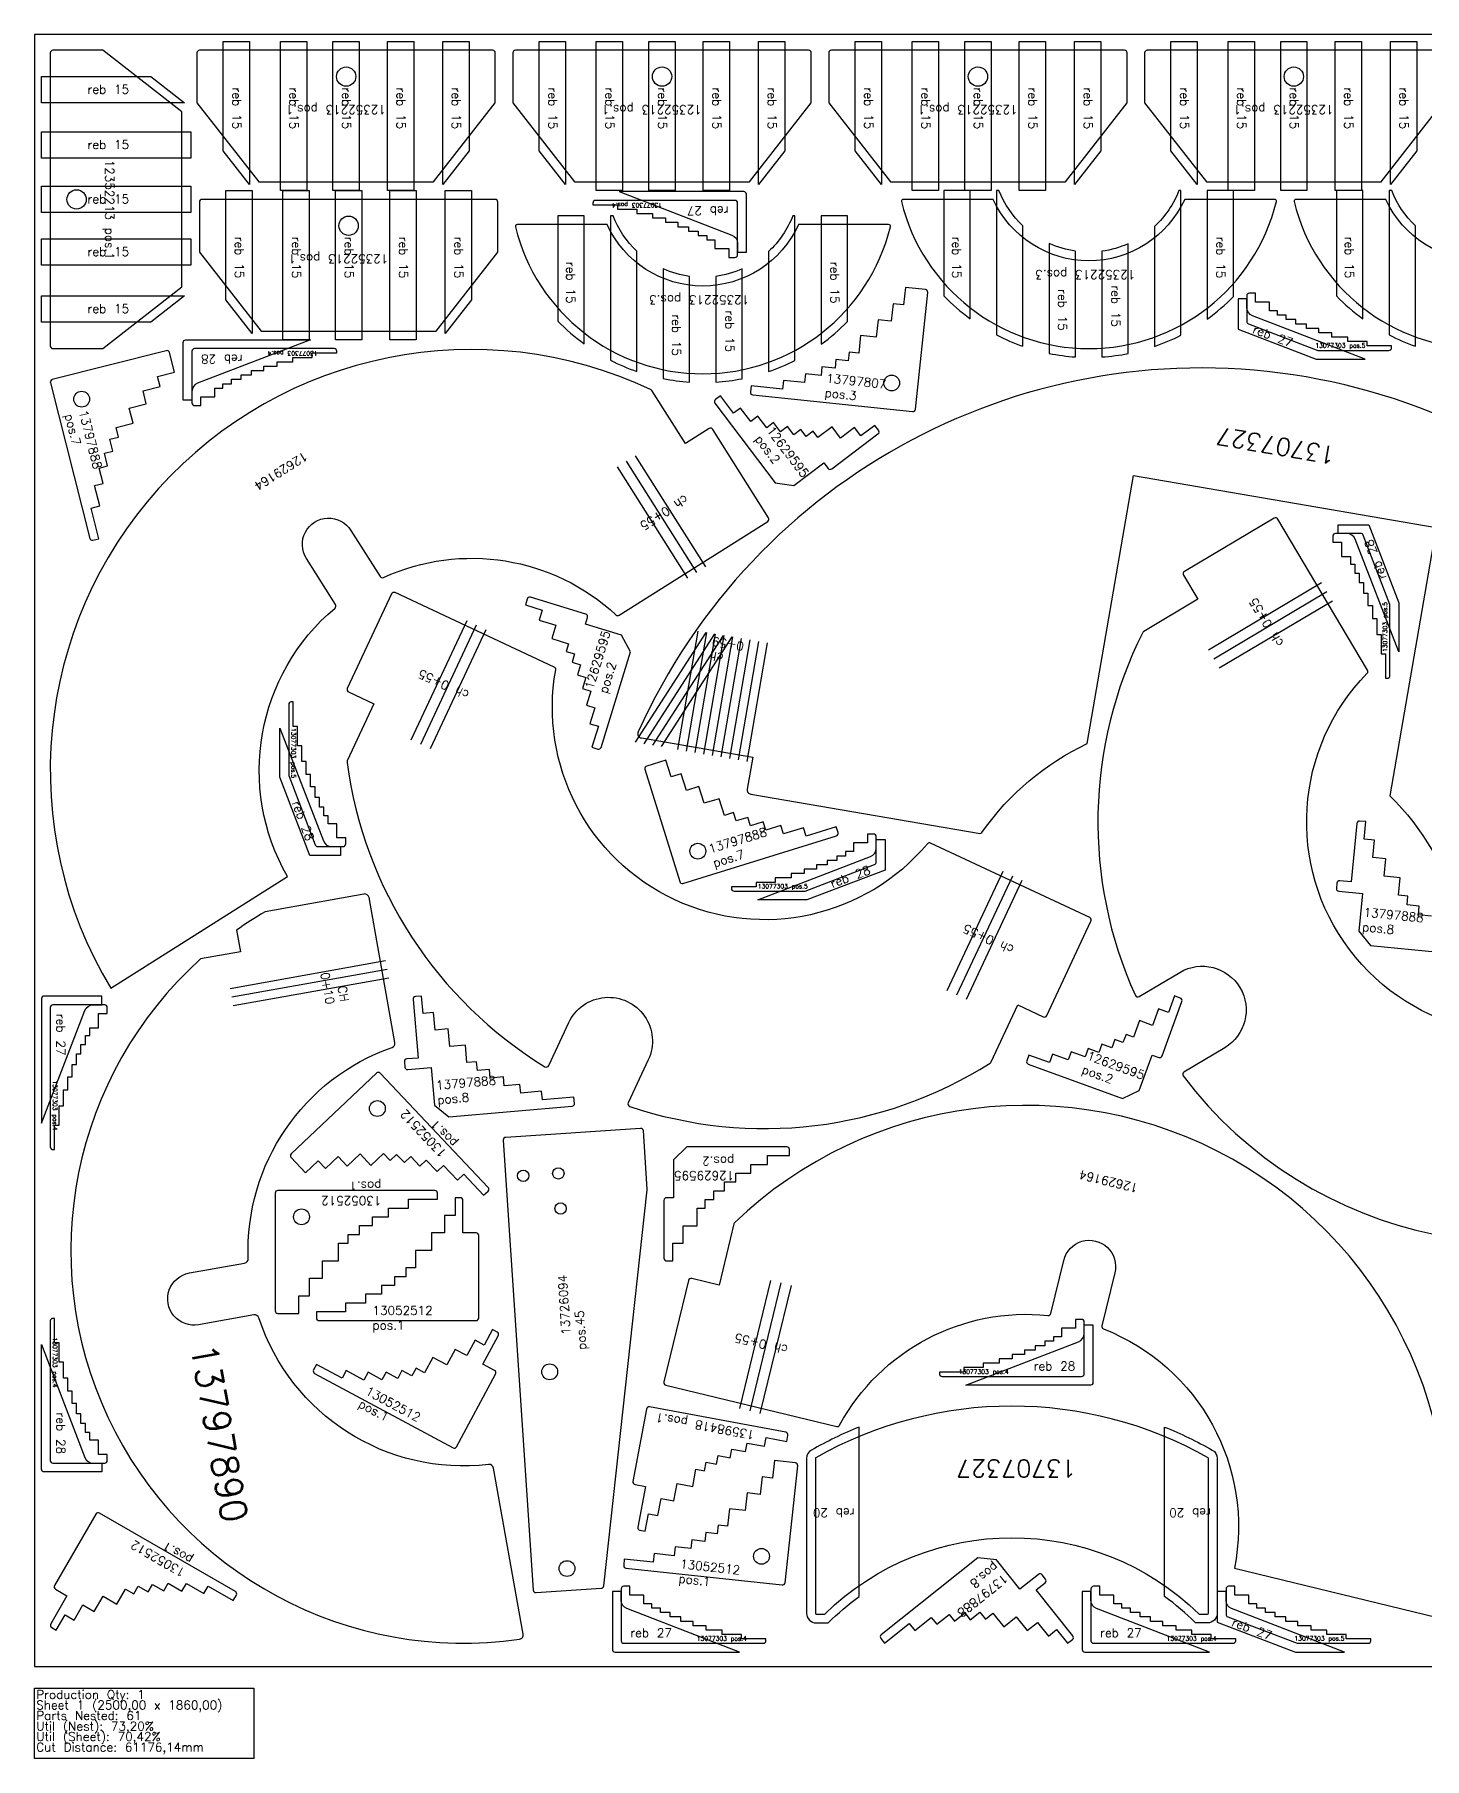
# Model space of a CAD drawing. Header units: millimetres. Extents: x 0 to 2500, y -105 to 1860.
# Drawn here: x 0 to 1584, y -105 to 1860 of the extents above; entities that cross this region are included whole.
import ezdxf

# ---------------------------------------------------------------- set-up
doc = ezdxf.new("R2010")
doc.units = ezdxf.units.MM
for name, color, linetype in [('12352213', 7, 'Continuous'), ('12629164', 7, 'Continuous'), ('12629595', 7, 'Continuous'), ('13052512', 7, 'Continuous'), ('13598418', 7, 'Continuous'), ('13707303', 7, 'Continuous'), ('13707327', 7, 'Continuous'), ('13726094v0', 7, 'Continuous'), ('13797807', 7, 'Continuous'), ('13797888', 7, 'Continuous'), ('Chanfro', 7, 'Continuous'), ('Rebaixo', 6, 'Continuous'), ('sheet', 24, 'Continuous'), ('Stats', 7, 'Continuous'), ('Texto', 7, 'Continuous')]:
    doc.layers.add(name, color=color, linetype=linetype)
doc.styles.get("Standard").update_dxf_attribs({"font": 'txt.shx'})

msp = doc.modelspace()

# ---------------------------------------------------------------- linework, layer by layer
at = {"color": 5}
for points in [[(1391.6, 1565), (1384.6, 1565, 0.414214), (1381.6, 1562), (1381.6, 1533, 0.310783), (1383.6, 1530.2), (1462.6, 1500), (1543.6, 1500, 0.414214), (1546.6, 1503), (1546.6, 1505), (1518.6, 1505), (1518.6, 1510), (1496.6, 1510), (1496.6, 1515), (1478.6, 1515), (1478.6, 1520), (1463.6, 1520), (1463.6, 1525), (1449.6, 1525), (1449.6, 1530), (1437.6, 1530), (1437.6, 1535), (1426.6, 1535), (1426.6, 1540), (1416.6, 1540), (1416.6, 1545), (1407.6, 1545), (1407.6, 1555), (1391.6, 1555)], [(1367.9, 91.3), (1360.9, 91.3, 0.414214), (1357.9, 88.3), (1357.9, 59.4, 0.310783), (1359.8, 56.6), (1438.9, 26.3), (1519.9, 26.3, 0.414214), (1522.9, 29.3), (1522.9, 31.3), (1494.9, 31.3), (1494.9, 36.3), (1472.9, 36.3), (1472.9, 41.3), (1454.9, 41.3), (1454.9, 46.3), (1439.9, 46.3), (1439.9, 51.3), (1425.9, 51.3), (1425.9, 56.3), (1413.9, 56.3), (1413.9, 61.3), (1402.9, 61.3), (1402.9, 66.3), (1392.9, 66.3), (1392.9, 71.3), (1383.9, 71.3), (1383.9, 81.3), (1367.9, 81.3)]]:
    msp.add_lwpolyline(points, format="xyb", close=True, dxfattribs=at)
at = {"color": 2}
for points in [[(1479.7, 1281.2), (1489.7, 1281.2), (1489.7, 1265.2), (1499.7, 1265.2), (1499.7, 1256.2), (1504.7, 1256.2), (1504.7, 1246.2), (1509.7, 1246.2), (1509.7, 1235.2), (1514.7, 1235.2), (1514.7, 1223.2), (1519.7, 1223.2), (1519.7, 1209.2), (1524.7, 1209.2), (1524.7, 1194.2), (1529.7, 1194.2), (1529.7, 1176.2), (1534.7, 1176.2), (1534.7, 1154.2), (1539.7, 1154.2), (1539.7, 1126.2), (1541.7, 1126.2, 0.414214), (1544.7, 1129.2), (1544.7, 1210.2), (1514.4, 1289.3, 0.310783), (1511.6, 1291.2), (1482.7, 1291.2, 0.414214), (1479.7, 1288.2)], [(354.7, 944.4), (344.7, 944.4), (344.7, 960.4), (334.7, 960.4), (334.7, 969.4), (329.7, 969.4), (329.7, 979.4), (324.7, 979.4), (324.7, 990.4), (319.7, 990.4), (319.7, 1002.4), (314.7, 1002.4), (314.7, 1016.4), (309.7, 1016.4), (309.7, 1031.4), (304.7, 1031.4), (304.7, 1049.4), (299.7, 1049.4), (299.7, 1071.4), (294.7, 1071.4), (294.7, 1099.4), (292.7, 1099.4, 0.414214), (289.7, 1096.4), (289.7, 1015.4), (320, 936.3, 0.310783), (322.8, 934.4), (351.7, 934.4, 0.414214), (354.7, 937.4)], [(949.3, 948.6), (949.3, 938.6), (933.3, 938.6), (933.3, 928.6), (924.3, 928.6), (924.3, 923.6), (914.3, 923.6), (914.3, 918.6), (903.3, 918.6), (903.3, 913.6), (891.3, 913.6), (891.3, 908.6), (877.3, 908.6), (877.3, 903.6), (862.3, 903.6), (862.3, 898.6), (844.3, 898.6), (844.3, 893.6), (822.3, 893.6), (822.3, 888.6), (794.3, 888.6), (794.3, 886.6, 0.414214), (797.3, 883.6), (878.3, 883.6), (957.4, 913.9, 0.310783), (959.3, 916.7), (959.3, 945.6, 0.414214), (956.3, 948.6)]]:
    msp.add_lwpolyline(points, format="xyb", close=True, dxfattribs=at)
at = {"color": 1}
msp.add_lwpolyline([(234.9, 814.4), (189.3, 806.3, 0.741164), (552.8, 31, 0.424179), (557, 36.8), (523.2, 226, 0.396771), (517.6, 230.1, -0.35675), (255.7, 397.3, 0.373727), (250, 400.6), (187.1, 389.4, -1.000014), (176.5, 448.4), (239.5, 459.7, 0.373727), (243.6, 464.8, -0.328686), (407.6, 705.5, 0.367986), (410.8, 711.1), (381.3, 876.2, 0.414214), (375.5, 880.3), (262.8, 860.1, 0.021528), (230.4, 839.2)], format="xyb", close=True, dxfattribs=at)
at = {"layer": '12352213', "color": 7}
for points in [[(21, 1502), (78, 1502), (168, 1572.3), (168, 1771.7), (78, 1842), (21, 1842, 0.414214), (18, 1839), (18, 1505, 0.414214)], [(185.2, 1839), (185.2, 1782), (255.5, 1692), (454.9, 1692), (525.2, 1782), (525.2, 1839, 0.414214), (522.2, 1842), (188.2, 1842, 0.414214)], [(545.2, 1839), (545.2, 1782), (615.5, 1692), (814.9, 1692), (885.2, 1782), (885.2, 1839, 0.414214), (882.2, 1842), (548.2, 1842, 0.414214)], [(905.2, 1839), (905.2, 1782), (975.5, 1692), (1174.9, 1692), (1245.2, 1782), (1245.2, 1839, 0.414214), (1242.2, 1842), (908.2, 1842, 0.414214)], [(1265.2, 1839), (1265.2, 1782), (1335.5, 1692), (1534.9, 1692), (1605.2, 1782), (1605.2, 1839, 0.414214), (1602.2, 1842), (1268.2, 1842, 0.414214)], [(188, 1669), (188, 1612), (258.3, 1522), (457.7, 1522), (528, 1612), (528, 1669, 0.414214), (525, 1672), (191, 1672, 0.414214)], [(1413.4, 1672), (1310.8, 1672, -0.641689), (1092.6, 1672), (990, 1672, 0.486652), (988, 1669.5, 0.784101), (1415.3, 1669.5, 0.486652)], [(1860.9, 1672), (1758.3, 1672, -0.641689), (1540.1, 1672), (1437.5, 1672, 0.486652), (1435.5, 1669.5, 0.784101), (1862.8, 1669.5, 0.486652)], [(973.4, 1643.3), (870.8, 1643.3, -0.641689), (652.6, 1643.3), (550, 1643.3, 0.486652), (548.1, 1640.8, 0.784101), (975.4, 1640.8, 0.486652)]]:
    msp.add_lwpolyline(points, format="xyb", close=True, dxfattribs=at)
for centre in [(355.2, 1812), (715.2, 1812), (1075.2, 1812), (1435.2, 1812), (48, 1672), (358, 1642)]:
    msp.add_circle(centre, 11, dxfattribs=at)
at = {"layer": '12629164', "color": 1}
for points in [[(87, 773), (288.4, 900.3, -0.363431), (342.5, 1206.3, 0.375174), (343.2, 1210.2), (309.9, 1262.8, -1.000014), (360.6, 1294.8), (393.9, 1242.2, 0.375174), (397.7, 1241.1, -0.302673), (662.7, 1198.5, 0.339938), (666.3, 1198.1), (835.6, 1305.1, 0.414214), (836.5, 1309.2), (773, 1409.8, 0.414214), (768.8, 1410.8), (741.8, 1393.7), (703.4, 1454.3, 0.143062), (702.2, 1455.4, 0.74186)], [(1928.6, 545.1), (1806.8, 749.8, -0.859613), (1518.8, 1131.9, 0.339938), (1519.2, 1135.6), (1416.9, 1307.7, 0.414214), (1412.8, 1308.7), (1310.5, 1247.9, 0.414214), (1309.4, 1243.8), (1325.8, 1216.3), (1264.1, 1179.6, 0.143062), (1263, 1178.3, 0.226525), (1254.6, 764.7, 0.447214), (1258.8, 763.4), (1305.3, 791, -0.999994), (1356.4, 705.1), (1310, 677.4, 0.447214), (1309.1, 673, 0.376065)], [(1089.1, 687.6, 0.143062), (1090.2, 688.9), (1120.6, 753.9), (1149.6, 740.3, 0.414214), (1153.6, 741.8), (1204, 849.5, 0.414214), (1202.6, 853.5), (1021.2, 938.4, 0.339938), (1017.6, 937.6, -0.768706), (594, 1135.7, 0.339938), (592.3, 1139), (410.9, 1223.8, 0.414214), (406.9, 1222.4), (356.5, 1114.6, 0.414214), (358, 1110.6), (386.9, 1097), (356.5, 1032, 0.143062), (356.3, 1030.4, 0.226525), (581.8, 683.5, 0.447214), (586, 684.8), (608.9, 733.8, -1.000008), (699.5, 691.4), (676.6, 642.4, 0.447214), (678.4, 638.3, 0.226525)], [(1599, 55.9, 0.74186), (797.9, 505.7, 0.143062), (797.1, 504.3), (780.2, 434.5), (749.1, 442.1, 0.414214), (745.4, 439.9), (717.4, 324.2, 0.414214), (719.6, 320.6), (914.2, 273.4, 0.339938), (917.5, 274.9, -0.302673), (1155, 400, 0.375174), (1158.2, 402.3), (1172.9, 462.8, -1.000022), (1231.2, 448.6), (1216.5, 388.1, 0.375174), (1218.3, 384.6, -0.363431), (1367.5, 112)]]:
    msp.add_lwpolyline(points, format="xyb", close=True, dxfattribs=at)
at = {"layer": '12629595', "color": 1}
for points in [[(781.7, 1448.1), (776.1, 1443.9, 0.414214), (775.5, 1439.7), (844.3, 1348.8), (865.4, 1345.9), (899.6, 1371.8), (904.5, 1365.5, 0.414214), (908.7, 1364.9), (961.3, 1404.7, 0.414214), (961.9, 1408.9), (957.6, 1414.5), (941.7, 1402.4), (934.5, 1412), (918.5, 1399.9), (908.9, 1412.7), (892.9, 1400.6), (887.5, 1407.8), (879.5, 1401.7), (873.5, 1409.7), (865.5, 1403.7), (858.2, 1413.2), (850.3, 1407.2), (842.4, 1417.6), (834.5, 1411.5), (824.2, 1425.1), (816.2, 1419), (804.7, 1434.2), (796.8, 1428.2)], [(635.3, 1047.6), (642, 1045.5, 0.414214), (645.7, 1047.5), (679.1, 1156.5), (669.1, 1175.2), (628, 1187.8), (630.3, 1195.5, 0.414214), (628.3, 1199.2), (565.2, 1218.5, 0.414214), (561.5, 1216.5), (559.4, 1209.8), (578.6, 1204), (575, 1192.5), (594.2, 1186.7), (589.5, 1171.4), (608.6, 1165.5), (606, 1156.9), (615.5, 1154), (612.6, 1144.4), (622.2, 1141.5), (618.7, 1130), (628.2, 1127.1), (624.4, 1114.7), (634, 1111.7), (629, 1095.5), (638.6, 1092.6), (633, 1074.4), (642.6, 1071.5)], [(1133.2, 696.8), (1130.8, 690.2, 0.414214), (1132.6, 686.4), (1239.8, 647.4), (1259, 656.4), (1273.7, 696.8), (1281.2, 694, 0.414214), (1285.1, 695.8), (1307.6, 757.9, 0.414214), (1305.8, 761.7), (1299.3, 764.1), (1292.4, 745.3), (1281.1, 749.4), (1274.3, 730.6), (1259.3, 736.1), (1252.4, 717.3), (1244, 720.4), (1240.5, 711), (1231.1, 714.4), (1227.7, 705), (1216.5, 709.1), (1213, 699.7), (1200.8, 704.2), (1197.4, 694.8), (1181.4, 700.6), (1178, 691.2), (1160.1, 697.7), (1156.7, 688.3)], [(860.4, 582.2), (860.4, 589.2, 0.414214), (857.4, 592.2), (743.4, 592.2), (728.4, 577.2), (728.4, 534.2), (720.4, 534.2, 0.414214), (717.4, 531.2), (717.4, 465.2, 0.414214), (720.4, 462.2), (727.4, 462.2), (727.4, 482.2), (739.4, 482.2), (739.4, 502.2), (755.4, 502.2), (755.4, 522.2), (764.4, 522.2), (764.4, 532.2), (774.4, 532.2), (774.4, 542.2), (786.4, 542.2), (786.4, 552.2), (799.4, 552.2), (799.4, 562.2), (816.4, 562.2), (816.4, 572.2), (835.4, 572.2), (835.4, 582.2)]]:
    msp.add_lwpolyline(points, format="xyb", close=True, dxfattribs=at)
at = {"layer": '13052512', "color": 1}
for points in [[(389.8, 676.2), (292.5, 584.1, 0.414214), (292.4, 579.9), (308.9, 562.4), (323.4, 576.2), (331.6, 567.5), (346.2, 581.2), (356.5, 570.3), (371, 584.1), (383.4, 571), (397.9, 584.7), (405.5, 576.7), (412.7, 583.6), (421.7, 574.2), (428.9, 581), (439.2, 570.1), (446.5, 577), (458.9, 563.9), (466.1, 570.8), (481.9, 554.1), (489.2, 561), (511.9, 537), (517, 541.8, 0.414214), (517.1, 546), (394.1, 676.1, 0.414214)], [(274.3, 539.4), (274.3, 405.4, 0.414214), (277.3, 402.4), (301.3, 402.4), (301.3, 422.4), (313.3, 422.4), (313.3, 442.4), (328.3, 442.4), (328.3, 462.4), (346.3, 462.4), (346.3, 482.4), (357.3, 482.4), (357.3, 492.4), (370.3, 492.4), (370.3, 502.4), (385.3, 502.4), (385.3, 512.4), (403.3, 512.4), (403.3, 522.4), (426.3, 522.4), (426.3, 532.4), (459.3, 532.4), (459.3, 539.4, 0.414214), (456.3, 542.4), (277.3, 542.4, 0.414214)], [(506.3, 397.1), (506.3, 491.1, 0.414214), (503.3, 494.1), (488.3, 494.1), (488.3, 531.1, 0.414214), (485.3, 534.1), (479.3, 534.1), (479.3, 514.1), (467.3, 514.1), (467.3, 494.1), (452.3, 494.1), (452.3, 474.1), (434.3, 474.1), (434.3, 454.1), (423.3, 454.1), (423.3, 444.1), (410.3, 444.1), (410.3, 434.1), (395.3, 434.1), (395.3, 424.1), (377.3, 424.1), (377.3, 414.1), (354.3, 414.1), (354.3, 404.1), (321.3, 404.1), (321.3, 397.1, 0.414214), (324.3, 394.1), (503.3, 394.1, 0.414214)], [(481, 250.3), (525.5, 333.1, 0.414214), (524.3, 337.2), (511.1, 344.3), (528.6, 376.9, 0.414214), (527.4, 380.9), (522.1, 383.8), (512.6, 366.2), (502.1, 371.8), (492.6, 354.2), (479.4, 361.3), (469.9, 343.7), (454.1, 352.2), (444.6, 334.6), (434.9, 339.8), (430.2, 331), (418.7, 337.1), (414, 328.3), (400.8, 335.4), (396, 326.6), (380.2, 335.2), (375.5, 326.3), (355.2, 337.2), (350.5, 328.4), (321.4, 344), (318.1, 337.9, 0.414214), (319.3, 333.8), (477, 249.1, 0.414214)], [(855.4, 95.4), (869.8, 228.7, 0.414214), (867.1, 232), (843.3, 234.5), (841.1, 214.7), (829.2, 215.9), (827, 196.1), (812.1, 197.7), (810, 177.8), (792.1, 179.7), (789.9, 159.8), (779, 161), (777.9, 151.1), (765, 152.5), (763.9, 142.5), (749, 144.1), (748, 134.2), (730.1, 136.1), (729, 126.2), (706.1, 128.6), (705, 118.7), (672.2, 122.2), (671.5, 115.3, 0.414214), (674.1, 112), (852.1, 92.8, 0.414214)], [(69.9, 173.6), (22.9, 92.2, 0.414214), (24, 88.1), (37, 80.6), (18.5, 48.5, 0.414214), (19.6, 44.4), (24.8, 41.4), (34.8, 58.8), (45.1, 52.8), (55.1, 70.1), (68.1, 62.6), (78.1, 79.9), (93.7, 70.9), (103.7, 88.2), (113.2, 82.7), (118.2, 91.4), (129.5, 84.9), (134.5, 93.5), (147.5, 86), (152.5, 94.7), (168.1, 85.7), (173.1, 94.4), (193, 82.9), (198, 91.5), (226.6, 75), (230.1, 81.1, 0.414214), (229, 85.2), (74, 174.7, 0.414214)]]:
    msp.add_lwpolyline(points, format="xyb", close=True, dxfattribs=at)
for centre in [(390.8, 635.8), (304.3, 512.4), (828.5, 125.5)]:
    msp.add_circle(centre, 9, dxfattribs=at)
at = {"layer": '13598418', "color": 1}
msp.add_lwpolyline([(810.4, 244.8), (812.2, 254.6), (831.9, 251), (833.7, 260.8), (857.3, 256.5), (858.6, 263.3, 0.414214), (856.2, 266.8), (700.8, 295.7, 0.414214), (697.3, 293.3), (682, 210.7, 0.414214), (684.4, 207.2), (696.2, 205), (687.6, 158.8, 0.414214), (690, 155.3), (695.9, 154.2), (699.6, 173.8), (710.4, 171.8), (714.1, 191.5), (728.8, 188.8), (732.5, 208.4), (750.2, 205.1), (753.8, 224.8), (763.6, 223), (765.5, 232.8), (777.3, 230.6), (779.1, 240.5), (792.8, 237.9), (794.7, 247.7)], format="xyb", close=True, dxfattribs=at)
at = {"layer": '13707303', "color": 4}
for points in [[(801.3, 1667.9, 0.414214), (798.3, 1670.9), (639.3, 1670.9, 0.414214), (636.3, 1667.9), (636.3, 1665.9), (664.3, 1665.9), (664.3, 1660.9), (686.3, 1660.9), (686.3, 1655.9), (704.3, 1655.9), (704.3, 1650.9), (719.3, 1650.9), (719.3, 1645.9), (733.3, 1645.9), (733.3, 1640.9), (745.3, 1640.9), (745.3, 1635.9), (756.3, 1635.9), (756.3, 1630.9), (766.3, 1630.9), (766.3, 1625.9), (775.3, 1625.9), (775.3, 1615.9), (791.3, 1615.9), (791.3, 1605.9), (798.3, 1605.9, 0.414214), (801.3, 1608.9)], [(21, 754, 0.414214), (18, 751), (18, 592, 0.414214), (21, 589), (23, 589), (23, 617), (28, 617), (28, 639), (33, 639), (33, 657), (38, 657), (38, 672), (43, 672), (43, 686), (48, 686), (48, 698), (53, 698), (53, 709), (58, 709), (58, 719), (63, 719), (63, 728), (73, 728), (73, 744), (83, 744), (83, 751, 0.414214), (80, 754)], [(668.6, 29.3, 0.414214), (671.6, 26.3), (830.6, 26.3, 0.414214), (833.6, 29.3), (833.6, 31.3), (805.6, 31.3), (805.6, 36.3), (783.6, 36.3), (783.6, 41.3), (765.6, 41.3), (765.6, 46.3), (750.6, 46.3), (750.6, 51.3), (736.6, 51.3), (736.6, 56.3), (724.6, 56.3), (724.6, 61.3), (713.6, 61.3), (713.6, 66.3), (703.6, 66.3), (703.6, 71.3), (694.6, 71.3), (694.6, 81.3), (678.6, 81.3), (678.6, 91.3), (671.6, 91.3, 0.414214), (668.6, 88.3)], [(1204, 29.3, 0.414214), (1207, 26.3), (1366, 26.3, 0.414214), (1369, 29.3), (1369, 31.3), (1341, 31.3), (1341, 36.3), (1319, 36.3), (1319, 41.3), (1301, 41.3), (1301, 46.3), (1286, 46.3), (1286, 51.3), (1272, 51.3), (1272, 56.3), (1260, 56.3), (1260, 61.3), (1249, 61.3), (1249, 66.3), (1239, 66.3), (1239, 71.3), (1230, 71.3), (1230, 81.3), (1214, 81.3), (1214, 91.3), (1207, 91.3, 0.414214), (1204, 88.3)]]:
    msp.add_lwpolyline(points, format="xyb", close=True, dxfattribs=at)
at = {"layer": '13707303', "color": 3}
for points in [[(179.5, 1499), (179.5, 1440, 0.414214), (182.5, 1437), (189.5, 1437), (189.5, 1447), (205.5, 1447), (205.5, 1457), (214.5, 1457), (214.5, 1462), (224.5, 1462), (224.5, 1467), (235.5, 1467), (235.5, 1472), (247.5, 1472), (247.5, 1477), (261.5, 1477), (261.5, 1482), (276.5, 1482), (276.5, 1487), (294.5, 1487), (294.5, 1492), (316.5, 1492), (316.5, 1497), (344.5, 1497), (344.5, 1499, 0.414214), (341.5, 1502), (182.5, 1502, 0.414214)], [(21, 231.7), (80, 231.7, 0.414214), (83, 234.7), (83, 241.7), (73, 241.7), (73, 257.7), (63, 257.7), (63, 266.7), (58, 266.7), (58, 276.7), (53, 276.7), (53, 287.7), (48, 287.7), (48, 299.7), (43, 299.7), (43, 313.7), (38, 313.7), (38, 328.7), (33, 328.7), (33, 346.7), (28, 346.7), (28, 368.7), (23, 368.7), (23, 396.7), (21, 396.7, 0.414214), (18, 393.7), (18, 234.7, 0.414214)], [(1196.3, 333.5), (1196.3, 392.5, 0.414214), (1193.3, 395.5), (1186.3, 395.5), (1186.3, 385.5), (1170.3, 385.5), (1170.3, 375.5), (1161.3, 375.5), (1161.3, 370.5), (1151.3, 370.5), (1151.3, 365.5), (1140.3, 365.5), (1140.3, 360.5), (1128.3, 360.5), (1128.3, 355.5), (1114.3, 355.5), (1114.3, 350.5), (1099.3, 350.5), (1099.3, 345.5), (1081.3, 345.5), (1081.3, 340.5), (1059.3, 340.5), (1059.3, 335.5), (1031.3, 335.5), (1031.3, 333.5, 0.414214), (1034.3, 330.5), (1193.3, 330.5, 0.414214)]]:
    msp.add_lwpolyline(points, format="xyb", close=True, dxfattribs=at)
at = {"layer": '13707327', "color": 1}
msp.add_lwpolyline([(2031.4, 833.9, 0.774301), (688, 1065.2, 0.490429), (691.7, 1058.2), (818.6, 1036.4), (812.3, 999.9, 0.414214), (816.4, 994.1), (1075.6, 949.5, 0.289552), (1080.5, 951.5, -0.12979), (1199.7, 1051.7), (1252.4, 1357.4), (1597.3, 1298), (1544.7, 992.3, -0.12979), (1623.5, 858.1, 0.289552), (1627.5, 854.5), (1886.7, 809.9, 0.414214), (1892.4, 814), (1898.7, 850.4), (2025.6, 828.6, 0.490429)], format="xyb", close=True, dxfattribs=at)
at = {"layer": '13707327', "color": 6}
msp.add_lwpolyline([(889.9, 237.1), (889.9, 60.6, 0.414213), (890.9, 59.6), (900.6, 59.6, -0.407858), (1327.2, 59.6), (1336.9, 59.6, 0.414213), (1337.9, 60.6), (1337.9, 237.1, 0.270669), (1337.4, 237.9, 0.26252), (890.4, 237.9, 0.270669)], format="xyb", close=True, dxfattribs=at)
at = {"layer": '13726094v0', "color": 1}
msp.add_lwpolyline([(646, 89.1, 0.363572), (648.8, 91.7), (698.4, 543.3, 0.044013), (698.4, 543.8), (693.9, 610.4, 0.414214), (690.7, 613.2), (537.1, 603, 0.414214), (534.3, 599.8), (568.5, 86.9, 0.414214), (571.7, 84.1)], format="xyb", close=True, dxfattribs=at)
for centre, radius in [((557, 559.2), 6.5), ((597, 561.9), 6.5), ((599.6, 521.9), 6.5), ((587.2, 335.7), 9), ((606.9, 111.5), 9)]:
    msp.add_circle(centre, radius, dxfattribs=at)
at = {"layer": '13797807', "color": 1}
msp.add_lwpolyline([(816.7, 1459.6), (815.9, 1452.7, 0.414213), (818.6, 1449.4), (1000.6, 1430.1, 0.414214), (1003.9, 1432.8), (1018, 1566, 0.414214), (1015.3, 1569.3), (992.5, 1571.7), (990.4, 1551.9), (978.4, 1553.1), (976.3, 1533.2), (961.4, 1534.8), (959.3, 1514.9), (941.4, 1516.8), (939.3, 1496.9), (928.4, 1498.1), (927.3, 1488.1), (913.4, 1489.6), (912.3, 1479.7), (897.4, 1481.2), (896.4, 1471.3), (878.5, 1473.2), (877.4, 1463.3), (853.5, 1465.8), (852.5, 1455.8)], format="xyb", close=True, dxfattribs=at)
msp.add_circle((976.9, 1462.8), 9, dxfattribs=at)
at = {"layer": '13797888', "color": 1}
for points in [[(73.4, 1285.2), (64.6, 1320.1), (74.3, 1322.6), (68.4, 1345.9), (78.1, 1348.3), (73.7, 1365.8), (83.4, 1368.2), (79.7, 1382.7), (89.4, 1385.2), (86, 1398.8), (95.7, 1401.2), (93, 1411.9), (112.4, 1416.8), (108, 1434.2), (127.3, 1439.1), (123.7, 1453.7), (143.1, 1458.6), (140.1, 1470.2), (159.5, 1475.1), (153.9, 1497.4, 0.414214), (150.2, 1499.6), (20.3, 1466.7, 0.414214), (18.1, 1463.1), (63, 1285.7, 0.414214), (66.6, 1283.5)], [(913.8, 957), (879.4, 946.4), (876.4, 955.9), (853.5, 948.8), (850.6, 958.4), (833.4, 953.1), (830.4, 962.6), (816.1, 958.2), (813.1, 967.7), (799.7, 963.6), (796.8, 973.2), (786.3, 969.9), (780.4, 989), (763.2, 983.7), (757.3, 1002.8), (742.9, 998.4), (737, 1017.5), (725.6, 1013.9), (719.6, 1033), (697.7, 1026.2, 0.414214), (695.7, 1022.5), (735.3, 894.5, 0.414214), (739, 892.5), (913.9, 946.6, 0.414214), (915.9, 950.3)], [(472.2, 626.2), (612.7, 638.5, 0.414214), (615.4, 641.7), (614.8, 648.7), (578.9, 645.6), (578, 655.5), (554.1, 653.4), (553.3, 663.4), (535.3, 661.8), (534.5, 671.8), (519.5, 670.5), (518.7, 680.4), (504.7, 679.2), (503.8, 689.2), (492.9, 688.2), (491.1, 708.2), (473.2, 706.6), (471.5, 726.5), (456.5, 725.2), (454.8, 745.1), (442.8, 744.1), (441.1, 764), (434.1, 763.4, 0.414214), (431.4, 760.1), (437.2, 693.4), (424.3, 692.3, 0.414214), (421.5, 689), (422.1, 683, 0.414214), (425.3, 680.3), (452.2, 682.7), (456, 639.8)], [(1075.2, 123.9), (965, 36, 0.414214), (964.5, 31.8), (968.9, 26.3), (997, 48.8), (1003.3, 40.9), (1022, 55.9), (1028.3, 48.1), (1042.3, 59.3), (1048.6, 51.5), (1060.3, 60.9), (1066.5, 53), (1077.5, 61.8), (1083.7, 53.9), (1092.3, 60.8), (1104.8, 45.2), (1118.9, 56.4), (1131.3, 40.8), (1143.1, 50.1), (1155.5, 34.5), (1164.9, 42), (1177.4, 26.3), (1182.9, 30.7, 0.414214), (1183.3, 34.9), (1141.6, 87.3), (1151.7, 95.4, 0.414214), (1152.2, 99.6), (1148.5, 104.3, 0.414214), (1144.2, 104.8), (1123.1, 87.9), (1096.3, 121.6)]]:
    msp.add_lwpolyline(points, format="xyb", close=True, dxfattribs=at)
msp.add_lwpolyline([(1592.1, 855.1), (1577.2, 856.6), (1578.2, 866.5), (1564.2, 867.9), (1565.2, 877.8), (1554.3, 878.9), (1556.2, 898.8), (1538.3, 900.5), (1540.2, 920.4), (1525.3, 921.9), (1527.2, 941.8), (1515.3, 943), (1517.2, 962.9), (1510.2, 963.5, 0.414214), (1507, 960.8), (1500.5, 894.2), (1487.5, 895.4, 0.414214), (1484.3, 892.7), (1483.7, 886.8, 0.414214), (1486.4, 883.5), (1513.3, 880.9), (1509.1, 838.1), (1522.6, 821.7), (1662.9, 808, 0.414214)], format="xyb", dxfattribs=at)
for centre in [(53.8, 1444.3), (756, 929.1)]:
    msp.add_circle(centre, 9, dxfattribs=at)
at = {"layer": 'Chanfro', "color": 1}
for p, q in [((684.5, 1379.9), (764.6, 1253.1)), ((664.2, 1367.1), (744.3, 1240.3)), ((674.3, 1373.5), (754.4, 1246.7)), ((1338, 1158.6), (1466.9, 1235.3)), ((1344.1, 1148.3), (1473, 1225)), ((1350.2, 1138), (1479.2, 1214.6)), ((429.4, 1056.2), (493, 1192.1)), ((440.3, 1051.1), (503.8, 1187)), ((451.2, 1046), (514.7, 1181.9)), ((756.1, 1180), (732.8, 1045)), ((765.1, 1178.5), (684.5, 1053.3)), ((774.9, 1176.8), (694.4, 1051.6)), ((784.8, 1175.1), (704.3, 1049.9)), ((794.6, 1173.4), (714.1, 1048.3)), ((765.9, 1178.3), (742.7, 1043.3)), ((775.8, 1176.6), (752.5, 1041.6)), ((785.6, 1175), (762.4, 1039.9)), ((795.5, 1173.3), (772.3, 1038.2)), ((805.3, 1171.6), (782.1, 1036.5)), ((815.2, 1169.9), (792, 1034.8)), ((825.1, 1168.2), (801.8, 1033.2)), ((834.9, 1166.5), (811.7, 1031.5)), ((1040.3, 770.5), (1103.9, 906.3)), ((1051.2, 765.4), (1114.8, 901.2)), ((1062.1, 760.3), (1125.6, 896.2)), ((223, 772.8), (400.2, 804.6)), ((224.8, 763), (402, 794.7)), ((226.6, 753.2), (403.7, 784.9)), ((838.8, 439.9), (803.5, 294.1)), ((850.5, 437), (815.1, 291.2)), ((862.2, 434.2), (826.8, 288.4))]:
    msp.add_line(p, q, dxfattribs=at)
at = {"layer": 'Rebaixo', "color": 7}
for points in [[(245.2, 1852), (245.2, 1689), (215.2, 1727.4), (215.2, 1852)], [(310.2, 1852), (310.2, 1682), (280.2, 1682), (280.2, 1852)], [(370.2, 1852), (370.2, 1682), (340.2, 1682), (340.2, 1852)], [(432.2, 1852), (432.2, 1682), (402.2, 1682), (402.2, 1852)], [(495.2, 1852), (495.2, 1727.4), (465.2, 1689), (465.2, 1852)], [(605.2, 1852), (605.2, 1689), (575.2, 1727.4), (575.2, 1852)], [(670.2, 1852), (670.2, 1682), (640.2, 1682), (640.2, 1852)], [(730.2, 1852), (730.2, 1682), (700.2, 1682), (700.2, 1852)], [(792.2, 1852), (792.2, 1682), (762.2, 1682), (762.2, 1852)], [(855.2, 1852), (855.2, 1727.4), (825.2, 1689), (825.2, 1852)], [(965.2, 1852), (965.2, 1689), (935.2, 1727.4), (935.2, 1852)], [(1030.2, 1852), (1030.2, 1682), (1000.2, 1682), (1000.2, 1852)], [(1090.2, 1852), (1090.2, 1682), (1060.2, 1682), (1060.2, 1852)], [(1152.2, 1852), (1152.2, 1682), (1122.2, 1682), (1122.2, 1852)], [(1215.2, 1852), (1215.2, 1727.4), (1185.2, 1689), (1185.2, 1852)], [(1325.2, 1852), (1325.2, 1689), (1295.2, 1727.4), (1295.2, 1852)], [(1390.2, 1852), (1390.2, 1682), (1360.2, 1682), (1360.2, 1852)], [(1450.2, 1852), (1450.2, 1682), (1420.2, 1682), (1420.2, 1852)], [(1512.2, 1852), (1512.2, 1682), (1482.2, 1682), (1482.2, 1852)], [(1575.2, 1852), (1575.2, 1727.4), (1545.2, 1689), (1545.2, 1852)], [(8, 1812), (132.6, 1812), (171, 1782), (8, 1782)], [(8, 1749), (178, 1749), (178, 1719), (8, 1719)], [(8, 1687), (178, 1687), (178, 1657), (8, 1657)], [(248, 1682), (248, 1519), (218, 1557.4), (218, 1682)], [(313, 1682), (313, 1512), (283, 1512), (283, 1682)], [(373, 1682), (373, 1512), (343, 1512), (343, 1682)], [(435, 1682), (435, 1512), (405, 1512), (405, 1682)], [(498, 1682), (498, 1557.4), (468, 1519), (468, 1682)], [(8, 1627), (178, 1627), (178, 1597), (8, 1597)], [(8, 1562), (171, 1562), (132.6, 1532), (8, 1532)]]:
    msp.add_lwpolyline(points, close=True, dxfattribs=at)
at = {"layer": 'Rebaixo', "color": 4}
for points in [[(666.3, 1680.9), (794.8, 1631.3, -0.31016), (801.3, 1622), (801.3, 1612), (811.3, 1612), (811.3, 1677.9, 0.414214), (808.3, 1680.9)], [(8, 619.1), (57.5, 747.6, -0.31016), (66.9, 754), (76.9, 754), (76.9, 764), (11, 764, 0.414214), (8, 761)], [(803.5, 16.3), (675, 65.9, -0.31016), (668.6, 75.2), (668.6, 85.2), (658.6, 85.2), (658.6, 19.3, 0.414214), (661.6, 16.3)], [(1339, 16.3), (1210.4, 65.9, -0.31016), (1204, 75.2), (1204, 85.2), (1194, 85.2), (1194, 19.3, 0.414214), (1197, 16.3)]]:
    msp.add_lwpolyline(points, format="xyb", close=True, dxfattribs=at)
at = {"layer": 'Rebaixo', "color": 7}
for points in [[(1066.5, 1682), (1036.5, 1682), (1036.5, 1562, 0.043269), (1066.5, 1536)], [(1126.5, 1641.8, -0.111802), (1099.2, 1682), (1096.5, 1682), (1096.5, 1517.5, 0.035513), (1126.5, 1504.7)], [(1306.5, 1682), (1304.2, 1682, -0.113331), (1276.5, 1641.3), (1276.5, 1504.5, 0.035478), (1306.5, 1517.2)], [(1366.5, 1682), (1336.5, 1682), (1336.5, 1535.6, 0.043163), (1366.5, 1561.5)], [(1513.9, 1682), (1483.9, 1682), (1483.9, 1562, 0.043269), (1513.9, 1536)], [(1573.9, 1641.8, -0.111802), (1546.7, 1682), (1543.9, 1682), (1543.9, 1517.5, 0.035513), (1573.9, 1504.7)], [(626.5, 1653.3), (596.5, 1653.3), (596.5, 1533.3, 0.043269), (626.5, 1507.3)], [(686.5, 1613, -0.111802), (659.3, 1653.3), (656.5, 1653.3), (656.5, 1488.8, 0.035513), (686.5, 1475.9)], [(866.5, 1653.3), (864.2, 1653.3, -0.113331), (836.5, 1612.6), (836.5, 1475.8, 0.035478), (866.5, 1488.5)], [(926.5, 1653.3), (896.5, 1653.3), (896.5, 1506.9, 0.043163), (926.5, 1532.8)], [(1186.5, 1613.1, -0.071336), (1156.5, 1621.7), (1156.5, 1496.5, 0.032931), (1186.5, 1492.5)], [(1246.5, 1621.5, -0.07124), (1216.5, 1613), (1216.5, 1492.5, 0.032922), (1246.5, 1496.4)], [(746.5, 1584.3, -0.071336), (716.5, 1593), (716.5, 1467.8, 0.032931), (746.5, 1463.8)], [(806.5, 1592.8, -0.07124), (776.5, 1584.3), (776.5, 1463.8, 0.032922), (806.5, 1467.7)]]:
    msp.add_lwpolyline(points, format="xyb", close=True, dxfattribs=at)
at = {"layer": 'Rebaixo', "color": 5}
for points in [[(1371.6, 1524.1), (1460.8, 1490), (1516.6, 1490), (1388, 1539.5, -0.31016), (1381.6, 1548.8), (1381.6, 1558.8), (1371.6, 1558.8)], [(1347.9, 50.4), (1437, 16.3), (1492.8, 16.3), (1364.3, 65.9, -0.31016), (1357.9, 75.2), (1357.9, 85.2), (1347.9, 85.2)]]:
    msp.add_lwpolyline(points, format="xyb", close=True, dxfattribs=at)
at = {"layer": 'Rebaixo', "color": 3}
for points in [[(314.5, 1512), (185.9, 1462.5, 0.31016), (179.5, 1453.1), (179.5, 1443.1), (169.5, 1443.1), (169.5, 1509, -0.414214), (172.5, 1512)], [(1061.4, 320.5), (1189.9, 370, 0.31016), (1196.3, 379.3), (1196.3, 389.3), (1206.3, 389.3), (1206.3, 323.5, -0.414214), (1203.3, 320.5)], [(8, 366.7), (57.5, 238.1, 0.31016), (66.9, 231.7), (76.9, 231.7), (76.9, 221.7), (11, 221.7, -0.414214), (8, 224.7)]]:
    msp.add_lwpolyline(points, format="xyb", close=True, dxfattribs=at)
at = {"layer": 'Rebaixo', "color": 2}
for points in [[(1520.6, 1301.2), (1554.7, 1212.1), (1554.7, 1156.3), (1505.2, 1284.8, 0.31016), (1495.8, 1291.2), (1485.8, 1291.2), (1485.8, 1301.2)], [(313.8, 924.4), (279.7, 1013.5), (279.7, 1069.3), (329.2, 940.8, 0.31016), (338.6, 934.4), (348.6, 934.4), (348.6, 924.4)], [(969.3, 907.7), (880.2, 873.6), (824.4, 873.6), (952.9, 923.2, 0.31016), (959.3, 932.5), (959.3, 942.5), (969.3, 942.5)]]:
    msp.add_lwpolyline(points, format="xyb", close=True, dxfattribs=at)
at = {"layer": 'Rebaixo', "color": 6}
for points in [[(939.9, 272.8, 0.032493), (885.5, 246.6, 0.270669), (879.9, 237.1), (879.9, 60.6, 0.414214), (890.9, 49.6), (904.7, 49.6, -0.039372), (939.9, 79.8)], [(1287.9, 272.8, -0.032493), (1342.3, 246.6, -0.270669), (1347.9, 237.1), (1347.9, 60.6, -0.414214), (1336.9, 49.6), (1323.1, 49.6, 0.039372), (1287.9, 79.8)]]:
    msp.add_lwpolyline(points, format="xyb", close=True, dxfattribs=at)
at = {"layer": 'sheet', "color": 7}
msp.add_lwpolyline([(0, 0), (2500, 0), (2500, 1860), (0, 1860)], close=True, dxfattribs=at)
at = {"layer": 'Stats', "color": 151}
msp.add_lwpolyline([(0, -25), (250, -25), (250, -105), (0, -105), (0, -25)], close=True, dxfattribs=at)

# ---------------------------------------------------------------- texts
at = {"layer": 'Chanfro', "color": 1, "char_height": 10}
for s, insert, width, attachment_point, rotation in [('ch 0+55', (689, 1302.8), 90.016, 9, 212.2831), ('ch 0+55', (1415.2, 1161), 90.016, 1, 120.7416), ('ch 0+59', (772.9, 1173.4), 54.991, 9, 170.2326), ('ch 0+55', (491.9, 1101.6), 90.016, 1, 154.9328), ('ch 0+55', (1056.9, 837.4), 90.016, 3, 154.9328), ('CH 0+10', (332.3, 753.8), 57.372, 9, 280.1562), ('ch 0+55', (859.2, 365.3), 90.016, 7, 166.3679)]:
    msp.add_mtext(s, dxfattribs=dict(at, insert=insert, width=width, attachment_point=attachment_point, rotation=rotation))
at = {"layer": 'Rebaixo', "color": 7, "char_height": 10, "attachment_point": 1}
for insert in [(60.4, 1802.5), (60.4, 1739.5), (60.4, 1677.5), (60.4, 1617.5), (60.4, 1552.5)]:
    msp.add_mtext_dynamic_manual_height_columns('reb 15', width=76.747, gutter_width=12.5, heights=[0], dxfattribs=dict(at, insert=insert))
at = {"layer": 'Rebaixo', "color": 7, "char_height": 10, "attachment_point": 1, "rotation": 270}
for insert in [(235.7, 1799.6), (300.7, 1799.6), (360.7, 1799.6), (422.7, 1799.6), (485.7, 1799.6), (595.7, 1799.6), (660.7, 1799.6), (720.7, 1799.6), (782.7, 1799.6), (845.7, 1799.6), (955.7, 1799.6), (1020.7, 1799.6), (1080.7, 1799.6), (1142.7, 1799.6), (1205.7, 1799.6), (1315.7, 1799.6), (1380.7, 1799.6), (1440.7, 1799.6), (1502.7, 1799.6), (1565.7, 1799.6), (238.5, 1629.6), (303.5, 1629.6), (363.5, 1629.6), (425.5, 1629.6), (488.5, 1629.6), (1056, 1629.6), (1356.9, 1629.6), (1503.5, 1629.6), (616.1, 1600.9), (917, 1600.9), (1237.3, 1574.2), (1176.6, 1569.9), (736.6, 1541.2), (797.4, 1545.5)]:
    msp.add_mtext_dynamic_manual_height_columns('reb 15', width=76.747, gutter_width=12.5, heights=[0], dxfattribs=dict(at, insert=insert))
at = {"layer": 'Rebaixo', "color": 4, "char_height": 10, "attachment_point": 1}
for insert, rotation in [((791, 1653.9), 180), ((35, 743.8), 270)]:
    msp.add_mtext_dynamic_manual_height_columns('reb 27', width=55.699, gutter_width=12.5, heights=[0], dxfattribs=dict(at, insert=insert, rotation=rotation))
at = {"layer": 'Rebaixo', "color": 5, "char_height": 10, "attachment_point": 1, "rotation": 339.4995}
for insert in [(1390.8, 1529.5), (1367, 55.8)]:
    msp.add_mtext_dynamic_manual_height_columns('reb 27', width=55.699, gutter_width=12.5, heights=[0], dxfattribs=dict(at, insert=insert))
at = {"layer": 'Rebaixo', "color": 3, "char_height": 10, "attachment_point": 3}
for insert, rotation in [((189.8, 1485), 180), ((35, 242), 270)]:
    msp.add_mtext_dynamic_manual_height_columns('reb 28', width=55.699, gutter_width=12.5, heights=[0], dxfattribs=dict(at, insert=insert, rotation=rotation))
at = {"layer": 'Rebaixo', "color": 2, "char_height": 10, "attachment_point": 3}
for insert, rotation in [((1515.2, 1282.1), 110.5005), ((319.2, 943.5), 290.5005), ((950.2, 913.1), 20.5005)]:
    msp.add_mtext_dynamic_manual_height_columns('reb 28', width=55.699, gutter_width=12.5, heights=[0], dxfattribs=dict(at, insert=insert, rotation=rotation))
at = {"layer": 'Rebaixo', "color": 3, "insert": (1186.1, 347.4), "char_height": 10, "attachment_point": 3}
msp.add_mtext_dynamic_manual_height_columns('reb 28', width=55.699, gutter_width=12.5, heights=[0], dxfattribs=at)
at = {"layer": 'Rebaixo', "color": 6, "char_height": 10, "rotation": 180}
for insert, attachment_point in [((934.6, 180), 7), ((1293.2, 180), 9)]:
    msp.add_mtext_dynamic_manual_height_columns('reb 20', width=54.958, gutter_width=12.5, heights=[0], dxfattribs=dict(at, insert=insert, attachment_point=attachment_point))
at = {"layer": 'Rebaixo', "color": 4, "char_height": 10, "attachment_point": 1}
for insert in [(678.9, 43.3), (1214.3, 43.3)]:
    msp.add_mtext_dynamic_manual_height_columns('reb 27', width=55.699, gutter_width=12.5, heights=[0], dxfattribs=dict(at, insert=insert))
at = {"layer": 'Stats', "color": 60}
for s, p in [('Sheet 1 (2500,00 x 1860,00)', (2, -49)), ('Production Qty: 1', (2, -37)), ('Parts Nested: 61', (2, -61)), ('Util (Nest): 73,20%', (2, -73)), ('Util (Sheet): 70,42%', (2, -85)), ('Cut Distance: 61176,14mm', (2, -97))]:
    msp.add_text(s, height=10, dxfattribs=at).set_placement(p)
at = {"layer": 'Texto', "color": 7, "char_height": 10, "width": 152.773, "attachment_point": 1}
for s, insert, rotation in [('12352213 pos.1', (400.4, 1769.3), 180), ('12352213 pos.1', (760.4, 1769.3), 180), ('12352213 pos.1', (1120.4, 1769.3), 180), ('12352213 pos.1', (1480.4, 1769.3), 180), ('12352213 pos.1', (90.7, 1717.2), 270), ('12352213 pos.1', (403.2, 1599.3), 180), ('12352213 pos.3', (1254.5, 1581.3), 180), ('12352213 pos.3', (814.5, 1552.6), 180)]:
    msp.add_mtext(s, dxfattribs=dict(at, insert=insert, rotation=rotation))
at = {"layer": 'Texto', "color": 4, "char_height": 5, "width": 135.943, "attachment_point": 1}
for insert, rotation in [((715.1, 1662.9), 180), ((25.9, 667.9), 270)]:
    msp.add_mtext('13077303 pos.4', dxfattribs=dict(at, insert=insert, rotation=rotation))
at = {"layer": 'Texto', "color": 3, "char_height": 5, "width": 135.943, "attachment_point": 3}
for insert, rotation in [((265.7, 1494), 180), ((25.9, 317.9), 270)]:
    msp.add_mtext('13077303 pos.4', dxfattribs=dict(at, insert=insert, rotation=rotation))
at = {"layer": 'Texto', "color": 5, "char_height": 5, "width": 135.943, "attachment_point": 3}
for insert in [(1516.7, 1508), (1492.9, 34.4)]:
    msp.add_mtext('13077303 pos.5', dxfattribs=dict(at, insert=insert))
at = {"layer": 'Texto', "color": 1}
for s, insert, char_height, width, attachment_point, rotation in [('13797807 pos.3', (903, 1473.5), 10, 44.896, 1, 353.9578), ('13797888 pos.7', (60.3, 1432.7), 10, 79.466, 1, 284.1911), ('12629595 pos.2', (841.9, 1414.7), 10, 73.532, 1, 307.1378), ('13707327', (1480.7, 1369.9), 20, 144.798, 1, 170.2326), ('12629164', (312.5, 1376.3), 10, 288.816, 1, 212.2831), ('12629595 pos.2', (627, 1115.9), 10, 73.532, 1, 73), ('13797888 pos.7', (767.2, 936.2), 10, 79.466, 1, 17.1884), ('13797888 pos.8', (1515.4, 864.7), 10, 79.466, 1, 354.4395), ('12629595 pos.2', (1201.9, 701.5), 10, 73.532, 1, 340), ('13797888 pos.8', (457.2, 667.2), 10, 79.466, 1, 5), ('13052512 pos.1', (463.1, 578.9), 10, 101.627, 1, 133.4088), ('12629595 pos.2', (797.4, 554.3), 10, 73.532, 1, 180), ('13052512 pos.1', (395.3, 525.8), 10, 101.627, 1, 179.9965), ('12629164', (1256.2, 539.9), 10, 288.816, 1, 166.3679), ('{\\W2.056463; }13726094 pos.45', (602.2, 359.3), 10, 121.864, 1, 93.8121), ('13052512 pos.1', (385.2, 410.7), 10, 101.627, 1, 359.9965), ('13797890', (214, 162.3), 30, 203.971, 9, 280.1562), ('13052512 pos.1', (380.9, 319.6), 10, 101.627, 1, 331.75), ('13598418 pos.1', (819.4, 258.4), 10, 119.914, 1, 169.4898), ('13052512 pos.1', (167.9, 101.2), 10, 101.627, 1, 150), ('13052512 pos.1', (736.5, 122), 10, 101.627, 1, 353.8445), ('13797888 pos.8', (1110.4, 98), 10, 79.466, 1, 218.574)]:
    msp.add_mtext(s, dxfattribs=dict(at, insert=insert, char_height=char_height, width=width, attachment_point=attachment_point, rotation=rotation))
at = {"layer": 'Texto', "color": 2, "char_height": 5, "width": 135.943, "attachment_point": 1}
for insert, rotation in [((1536.6, 1156.1), 90), ((297.8, 1069.4), 270)]:
    msp.add_mtext('13077303 pos.5', dxfattribs=dict(at, insert=insert, rotation=rotation))
at = {"layer": 'Texto', "color": 2, "insert": (824.3, 891.7), "char_height": 5, "width": 135.943, "attachment_point": 1}
msp.add_mtext('13077303 pos.5', dxfattribs=at)
at = {"layer": 'Texto', "color": 3, "insert": (1110.2, 338.4), "char_height": 5, "width": 135.943, "attachment_point": 3}
msp.add_mtext('13077303 pos.4', dxfattribs=at)
at = {"layer": 'Texto', "color": 6, "insert": (1187.5, 215.5), "char_height": 20, "width": 144.798, "attachment_point": 1, "rotation": 180}
msp.add_mtext('13707327', dxfattribs=at)
at = {"layer": 'Texto', "color": 4, "char_height": 5, "width": 135.943, "attachment_point": 1}
for insert in [(754.8, 34.3), (1290.2, 34.3)]:
    msp.add_mtext('13077303 pos.4', dxfattribs=dict(at, insert=insert))

doc.saveas('drawing.dxf')
